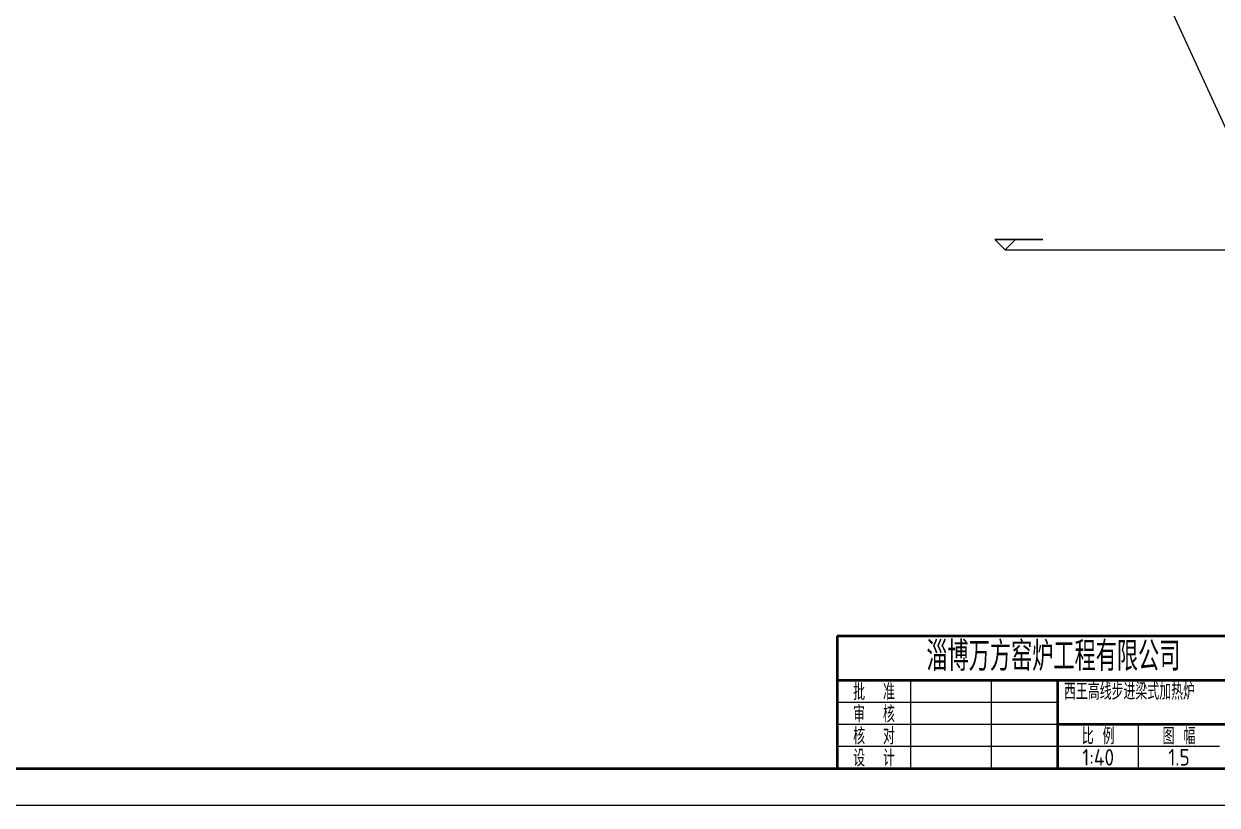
# Model space of a CAD drawing. Header units: millimetres. Extents: x 52110 to 400893, y -153728 to 31997.
# Drawn here: x 181498 to 191889, y -153728 to -146930 of the extents above; entities that cross this region are included whole.
import ezdxf
from ezdxf.enums import TextEntityAlignment as Align

# ---------------------------------------------------------------- set-up
doc = ezdxf.new("R2010")
doc.units = ezdxf.units.MM
doc.header["$LTSCALE"] = 500
for name, color, linetype, lineweight in [('BIAOZHU', 3, 'Continuous', 25), ('SHI', 7, 'Continuous', 40), ('WEN', 3, 'Continuous', 20), ('XI', 2, 'Continuous', 20)]:
    doc.layers.add(name, color=color, linetype=linetype, lineweight=lineweight)
doc.styles.add('GB', font='gbenor.shx', dxfattribs={"bigfont": 'gbcbig.shx'})

# ---------------------------------------------------------------- blocks, each defined once
blk = doc.blocks.new('地坪')
at = {"layer": 'BIAOZHU'}
for p, q in [((0, 0), (-2.26, 2.26)), ((-2.26, 2.26), (8.16, 2.26)), ((0, 0), (2.26, 2.26))]:
    blk.add_line(p, q, dxfattribs=at)
at = {"layer": 'BIAOZHU', "style": 'GB', "flags": 10}
blk.add_attdef('%%P0', (-2.96, 3.66), '', height=4, dxfattribs=at)

msp = doc.modelspace()

# ---------------------------------------------------------------- linework, layer by layer
at = {"layer": 'SHI'}
for p, q in [((188581.21724, -152255.79607), (188581.21724, -153407.79607)), ((188581.21724, -152255.79607), (194341.21724, -152255.79607)), ((188581.21724, -152639.79607), (194341.21724, -152639.79607)), ((190501.21724, -153407.79607), (190501.21724, -152639.79607)), ((190501.21724, -153023.79607), (194341.21724, -153023.79607))]:
    msp.add_line(p, q, dxfattribs=at)
msp.add_lwpolyline([(163813.21724, -153407.79607), (194341.21724, -153407.79607), (194341.21724, -135039.79607), (163813.21724, -135039.79607)], close=True, dxfattribs=at)
at = {"layer": 'WEN'}
for p, q in [((161021.21724, -80327.36544), (194661.21724, -153727.79607)), ((190043.48709, -148895.81033), (193130.46447, -148895.81033))]:
    msp.add_line(p, q, dxfattribs=at)
at = {"layer": 'XI'}
for p, q in [((189221.21724, -153407.79607), (189221.21724, -152639.79607)), ((189925.21724, -153407.79607), (189925.21724, -152639.79607)), ((188581.21724, -152831.79607), (190501.21724, -152831.79607)), ((188581.21724, -153023.79607), (190501.21724, -153023.79607)), ((191205.21724, -153407.79607), (191205.21724, -153023.79607)), ((188581.21724, -153215.79607), (191909.21724, -153215.79607))]:
    msp.add_line(p, q, dxfattribs=at)
msp.add_lwpolyline([(163013.21724, -153727.79607), (194661.21724, -153727.79607), (194661.21724, -134719.79607), (163013.21724, -134719.79607)], close=True, dxfattribs=at)

# ---------------------------------------------------------------- block references
at = {"layer": 'WEN', "xscale": 40, "yscale": 40, "zscale": 40}
msp.add_blockref('地坪', (190043.48709, -148895.81033), dxfattribs=at)

# ---------------------------------------------------------------- texts
at = {"layer": 'SHI', "style": 'GB'}
msp.add_text('淄博万方窑炉工程有限公司', height=256, dxfattribs=at).set_placement((189357.21724, -152559.79607))
at = {"layer": 'WEN', "style": 'GB'}
for s, p in [('批  准', (188901.21724, -152735.79607)), ('审  核', (188901.21724, -152927.79607)), ('核  对', (188901.21724, -153119.79607)), ('比 例', (190853.21723, -153119.79607)), ('图 幅', (191557.21724, -153119.79607)), ('设  计', (188901.21724, -153311.79607)), ('1:40', (190853.21723, -153311.79607)), ('1.5', (191557.21724, -153311.79607))]:
    msp.add_text(s, height=144, dxfattribs=at).set_placement(p, align=Align.MIDDLE)
msp.add_text('西王高线步进梁式加热炉', height=144, dxfattribs=at).set_placement((190555.29236, -152811.24282))

doc.saveas('drawing.dxf')
